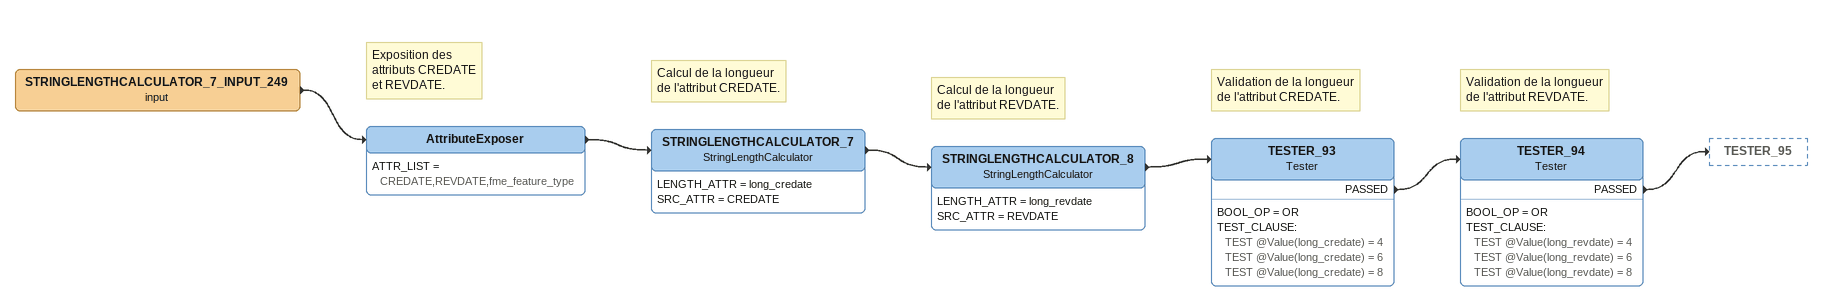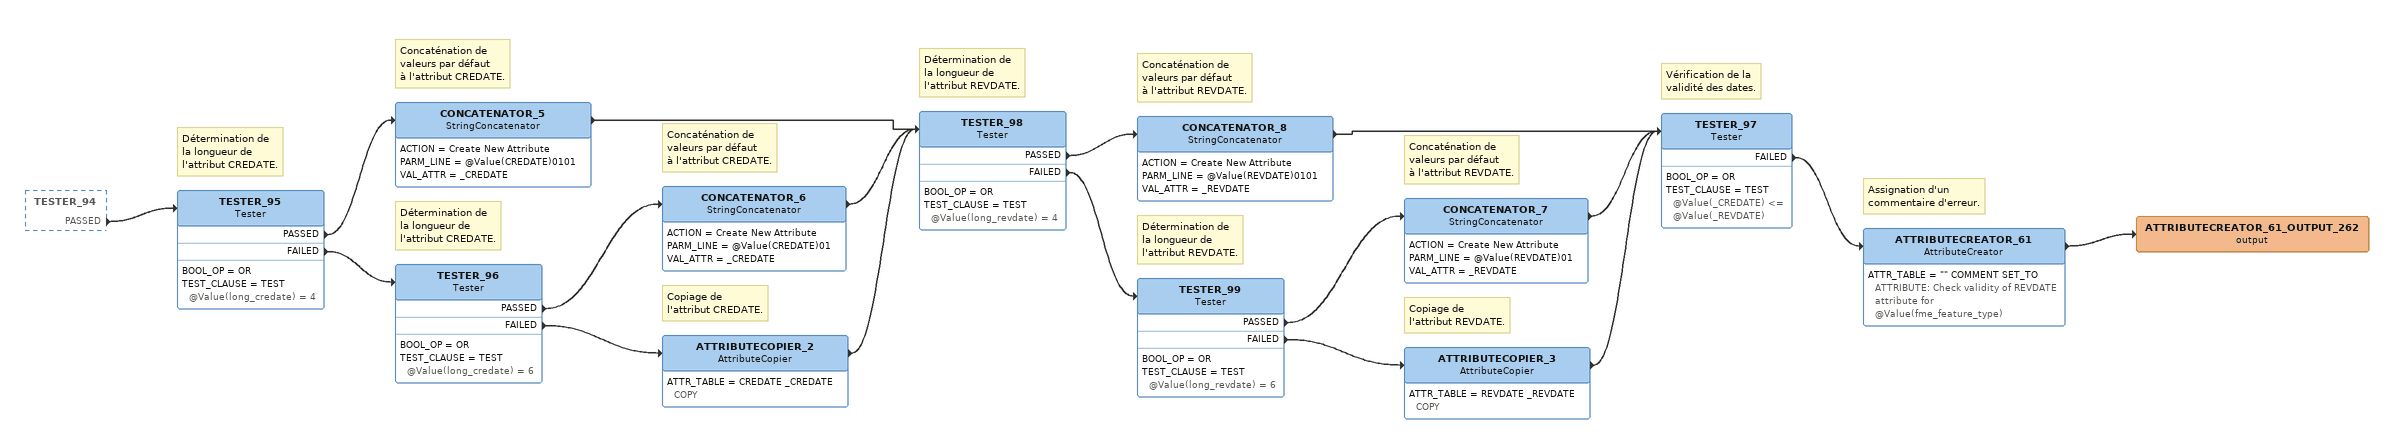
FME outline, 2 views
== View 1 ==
STRINGLENGTHCALCULATOR_7_INPUT_249 (input)
    -> AttributeExposer
Note: Exposition des / attributs CREDATE / et REVDATE.
AttributeExposer
    ATTR_LIST = CREDATE,REVDATE,fme_feature_type
    -> STRINGLENGTHCALCULATOR_7
Note: Calcul de la longueur / de l'attribut CREDATE.
STRINGLENGTHCALCULATOR_7: StringLengthCalculator
    LENGTH_ATTR = long_credate
    SRC_ATTR = CREDATE
    -> STRINGLENGTHCALCULATOR_8
Note: Calcul de la longueur / de l'attribut REVDATE.
STRINGLENGTHCALCULATOR_8: StringLengthCalculator
    LENGTH_ATTR = long_revdate
    SRC_ATTR = REVDATE
    -> TESTER_93
Note: Validation de la longueur / de l'attribut CREDATE.
TESTER_93: Tester
    BOOL_OP = OR
    TEST_CLAUSE:
      TEST @Value(long_credate) = 4
      TEST @Value(long_credate) = 6
      TEST @Value(long_credate) = 8
    PASSED -> TESTER_94
Note: Validation de la longueur / de l'attribut REVDATE.
TESTER_94: Tester
    BOOL_OP = OR
    TEST_CLAUSE:
      TEST @Value(long_revdate) = 4
      TEST @Value(long_revdate) = 6
      TEST @Value(long_revdate) = 8
    PASSED -> TESTER_95

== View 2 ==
TESTER_94 [outside]
    PASSED -> TESTER_95
Note: Détermination de / la longueur de / l'attribut CREDATE.
TESTER_95: Tester
    BOOL_OP = OR
    TEST_CLAUSE = TEST @Value(long_credate) = 4
    PASSED -> CONCATENATOR_5
    FAILED -> TESTER_96
Note: Concaténation de / valeurs par défaut / à l'attribut CREDATE.
CONCATENATOR_5: StringConcatenator
    ACTION = Create New Attribute
    PARM_LINE = @Value(CREDATE)0101
    VAL_ATTR = _CREDATE
    -> TESTER_98
Note: Détermination de / la longueur de / l'attribut CREDATE.
TESTER_96: Tester
    BOOL_OP = OR
    TEST_CLAUSE = TEST @Value(long_credate) = 6
    PASSED -> CONCATENATOR_6
    FAILED -> ATTRIBUTECOPIER_2
Note: Concaténation de / valeurs par défaut / à l'attribut CREDATE.
CONCATENATOR_6: StringConcatenator
    ACTION = Create New Attribute
    PARM_LINE = @Value(CREDATE)01
    VAL_ATTR = _CREDATE
    -> TESTER_98
Note: Copiage de / l'attribut CREDATE.
ATTRIBUTECOPIER_2: AttributeCopier
    ATTR_TABLE = CREDATE _CREDATE COPY
    -> TESTER_98
Note: Détermination de / la longueur de / l'attribut REVDATE.
TESTER_98: Tester
    BOOL_OP = OR
    TEST_CLAUSE = TEST @Value(long_revdate) = 4
    PASSED -> CONCATENATOR_8
    FAILED -> TESTER_99
Note: Concaténation de / valeurs par défaut / à l'attribut REVDATE.
CONCATENATOR_8: StringConcatenator
    ACTION = Create New Attribute
    PARM_LINE = @Value(REVDATE)0101
    VAL_ATTR = _REVDATE
    -> TESTER_97
Note: Détermination de / la longueur de / l'attribut REVDATE.
TESTER_99: Tester
    BOOL_OP = OR
    TEST_CLAUSE = TEST @Value(long_revdate) = 6
    PASSED -> CONCATENATOR_7
    FAILED -> ATTRIBUTECOPIER_3
Note: Concaténation de / valeurs par défaut / à l'attribut REVDATE.
CONCATENATOR_7: StringConcatenator
    ACTION = Create New Attribute
    PARM_LINE = @Value(REVDATE)01
    VAL_ATTR = _REVDATE
    -> TESTER_97
Note: Copiage de / l'attribut REVDATE.
ATTRIBUTECOPIER_3: AttributeCopier
    ATTR_TABLE = REVDATE _REVDATE COPY
    -> TESTER_97
Note: Vérification de la / validité des dates.
TESTER_97: Tester
    BOOL_OP = OR
    TEST_CLAUSE = TEST @Value(_CREDATE) <= @Value(_REVDATE)
    FAILED -> ATTRIBUTECREATOR_61
Note: Assignation d'un / commentaire d'erreur.
ATTRIBUTECREATOR_61: AttributeCreator
    ATTR_TABLE = "" COMMENT SET_TO ATTRIBUTE: Check validity of REVDATE attribute for @Value(fme_feature_type)
    -> ATTRIBUTECREATOR_61_OUTPUT_262 (output)
ATTRIBUTECREATOR_61_OUTPUT_262 (output)
